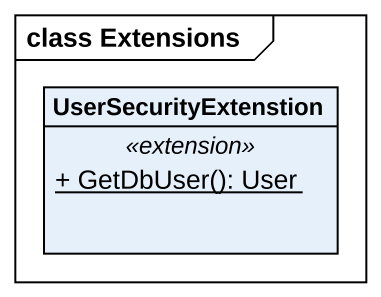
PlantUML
@startuml
mainframe class Extensions
hide circle
hide empty members
skinparam classAttributeIconSize 0
class UserSecurityExtenstion {
  .. <<extension>> ..
  {static} + GetDbUser(): User
}
@enduml
